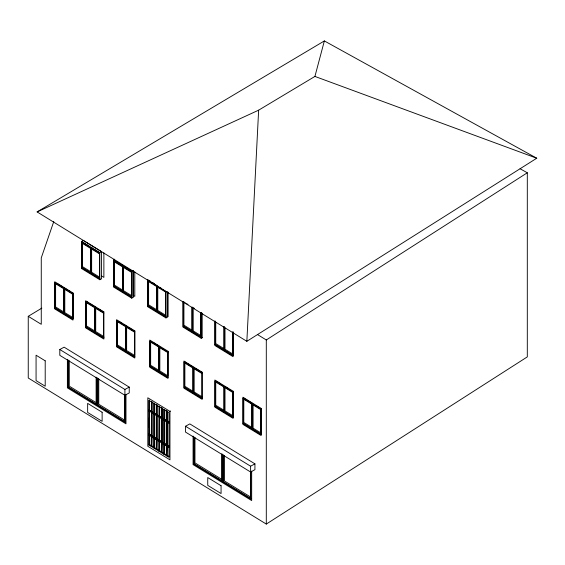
<?xml version="1.0" encoding="UTF-8"?>
<svg xmlns="http://www.w3.org/2000/svg" width="565" height="565" viewBox="0 0 565 565"><rect width="100%" height="100%" fill="white"/><g stroke="black" fill="none" stroke-linecap="round" stroke-linejoin="round"><path stroke-width="0.85" d="M246.849 341.309L258.643 110.175L314.924 76.43L324.359 40.927L536.75 158.221L246.849 341.309L37.113 211.917L324.359 40.927M53.774 221.544L41.266 257.866L41.266 324.31L28.25 316.315L41.845 308.116M28.25 316.315L28.25 377.999L266.299 524.073L266.299 339.961L527.307 172.77L520.075 168.751M266.299 524.073L527.307 356.889L527.307 172.77M81.586 241.403L83.316 240.457L101.545 251.644L101.545 278.792L99.814 279.731L81.586 268.552L81.586 241.403L99.814 252.583L99.814 279.731M81.826 242.385L99.525 253.247L99.525 278.722L81.826 267.859L81.826 242.385L82.257 242.152L88.126 245.747M92.794 248.614L91.361 247.738L90.93 247.971L90.93 273.446L91.361 273.213L99.956 278.488M99.814 252.583L101.545 251.644M81.826 267.859L82.257 267.626L90.322 272.57M133.439 270.932L133.439 297.211L131.709 298.151L113.48 286.964L113.48 259.815L114.631 259.187M64.198 287.896L63.767 288.129L63.767 313.603L64.198 313.37L64.198 288.772M73.104 293.355L73.104 318.829L72.666 319.07L72.666 293.588L54.967 282.726L54.967 308.207L55.398 307.967L64.198 313.37M113.48 259.815L131.709 271.002L132.86 270.374M131.419 271.659L131.85 271.426L131.85 296.9L131.419 297.134L113.72 286.271L113.72 260.797L131.419 271.659L131.419 297.134M113.72 286.271L114.151 286.038L122.951 291.434L122.513 291.674L122.513 266.193L122.951 265.96L122.951 291.434M85.887 301.703L103.593 312.565L103.593 338.04L85.887 327.177L85.887 301.703L86.318 301.47L88.521 302.819M64.509 313.554L64.071 313.794L64.071 288.32L64.509 288.079L64.509 313.554L73.104 318.829M95.118 306.866L94.687 307.106L94.687 332.58L95.118 332.34L95.118 306.866L93.656 305.969M131.85 296.9L123.255 291.625L122.824 291.858L122.824 266.383M85.887 327.177L86.318 326.944L95.118 332.34M59.805 349.516L64.135 347.171L129.23 387.117L129.23 392.936L124.907 395.281L59.805 355.336L59.805 349.516L124.907 389.469L124.907 395.281M95.429 332.531L94.998 332.764L94.998 307.289L95.429 307.056L95.429 332.531L104.024 337.806M147.959 306.039L165.665 316.909L165.665 291.427L147.959 280.565L147.959 306.039L148.397 305.806L156.463 310.757M157.19 311.209L156.759 311.442L156.759 285.968M157.501 311.393L157.07 311.633L157.07 286.158L157.501 285.918L157.501 311.393L166.096 316.668M126.348 351.508L125.917 351.741L125.917 326.266L126.348 326.033L126.348 351.508L134.943 356.783L134.512 357.016L116.807 346.154L116.807 320.68L134.512 331.542L134.943 331.309M147.726 279.583L147.726 306.731L165.955 317.918L167.678 316.979L167.678 291.582M116.807 346.154L117.245 345.921L126.037 351.317L125.607 351.55L125.607 326.076M68.153 359.997L68.153 387.329L68.591 387.096L96.869 404.448L96.431 404.681L96.431 377.349M183.215 301.802L183.215 326.393L183.646 326.16L192.446 331.556L192.008 331.796L192.008 307.198M183.215 326.393L200.914 337.256L201.345 337.023L192.75 331.747L192.319 331.98L192.319 307.388M159.549 371.883L159.118 372.116L159.118 346.642L159.549 346.409L159.549 371.883L168.144 377.159L167.713 377.392L150.008 366.53L150.008 341.055L167.713 351.917L168.144 351.677M182.975 301.689L182.975 327.086L201.204 338.273L202.355 337.644M150.008 366.53L150.445 366.29L159.238 371.692L158.807 371.925L158.807 346.451L159.238 346.218L159.238 371.692M124.907 389.469L129.23 387.117M125.487 422.013L97.858 405.056L97.427 405.289L97.427 377.957M215.11 321.089L215.11 344.805L215.54 344.572L224.34 349.975L223.902 350.208L223.902 326.492M184.183 362.024L201.889 372.886L201.889 398.36L184.183 387.498L184.183 362.024L184.621 361.791L186.083 362.688M215.11 344.805L232.808 355.668L233.239 355.434L224.644 350.159L224.213 350.399L224.213 326.676M152.07 436.646L151.724 446.52L151.236 446.223L151.582 401.433L151.582 411.129M155.954 439.033L154.591 438.193L154.245 448.066L153.765 447.777L153.765 403.17L154.591 403.283L154.591 412.98M184.183 387.498L184.621 387.265L193.414 392.661L192.983 392.901L192.983 367.427L193.414 367.186L193.414 392.661M159.161 440.997L157.119 439.747L156.773 449.62L156.293 449.323L156.293 404.724L157.119 404.83L157.119 414.526M148.955 409.922L169.161 422.316L169.161 423.291L148.955 410.889L148.955 409.922L168.935 421.78M148.955 410.889L149.301 409.731M159.161 406.087L158.814 450.877L159.302 451.167L159.648 441.293M162.169 442.847L161.823 452.72L161.343 452.424L161.689 407.633L161.689 417.33M193.724 392.852L193.294 393.085L193.294 367.61L193.724 367.377L193.724 392.852L202.319 398.127M166.061 445.227L164.697 444.394L164.351 454.267L163.871 453.978L163.871 409.371L164.697 409.484L164.697 419.181M168.935 446.993L167.226 445.947L166.88 455.821L166.393 455.524L166.393 410.925L167.226 411.03L167.226 420.727M169.952 411.369L169.952 459.846L147.818 446.265L147.818 397.781L169.952 411.369L170.644 410.988M148.955 434.16L169.161 446.562L169.161 447.536L148.955 435.135L148.955 434.16L154.111 436.929M148.955 435.135L149.301 433.977M224.644 411.829L224.213 412.062L224.213 386.587L224.644 386.354L224.644 411.829L233.239 417.104L232.808 417.337L215.11 406.475L215.11 381.001L232.808 391.863L233.239 391.63M215.11 406.475L215.54 406.242L224.34 411.638L223.902 411.878L223.902 386.396M148.779 444.916L168.992 457.318L168.992 412.718L148.779 400.317L148.779 444.916L149.471 444.542L168.935 456.485M185.504 426.257L189.833 423.905L254.928 463.851L254.928 469.67L250.606 472.022L185.504 432.07L185.504 426.257L250.606 466.203L250.606 472.022M151.236 446.223L152.07 446.329M243.155 398.212L260.853 409.074L261.284 408.841L261.284 434.316L260.853 434.549L243.155 423.686L243.155 398.212L243.586 397.972L245.048 398.876M156.293 449.323L157.119 449.429M158.814 450.877L159.648 450.983M161.343 452.424L162.169 452.53M252.378 403.375L251.948 403.608L251.948 429.082L252.378 428.849L252.378 403.375L250.182 402.026M163.871 453.978L164.697 454.083M166.393 455.524L167.226 455.63M243.155 423.686L243.586 423.453L252.378 428.849M261.284 434.316L252.689 429.04L252.258 429.273L252.258 403.798M193.852 436.731L193.852 464.07L194.282 463.83L222.561 481.189M250.606 466.203L254.928 463.851M193.852 464.07L250.747 498.98L251.178 498.747L223.556 481.79L223.119 482.03L223.119 454.691M37.113 211.917L258.643 110.175M314.924 76.43L536.75 158.221M257.513 334.572L266.299 339.961M148.454 280.028L150.643 281.377M152.825 282.719L154.287 283.609M185.249 302.798L183.851 301.943L183.851 325.158L192.213 330.285L192.213 307.07M186.641 303.652L188.032 304.507M194.501 308.476L193.032 307.579L193.032 330.786L201.119 335.751L201.119 312.537M150.594 281.681L156.463 285.283M159.648 287.239L161.082 288.122M117.082 262.365L118.551 263.262M120.013 264.159L122.217 265.515M124.688 267.026L129.703 270.105M156.964 286.723L148.602 281.589L148.602 304.803L156.964 309.931M165.87 292.19L157.783 287.225L157.783 310.439L165.87 315.397M94.228 249.497L99.242 252.569M90.824 248.536L82.462 243.409L82.462 266.616L90.824 271.751M99.73 254.003L91.643 249.038L91.643 272.252L99.73 277.217M224.107 348.697L215.745 343.569L215.745 322.078M101.693 276.045L103.875 277.387L103.875 252.866M133.34 295.467L134.802 296.364L134.802 271.843M56.867 283.397L62.729 286.992M65.936 288.962L67.369 289.838M68.803 290.721L70.237 291.596M90.718 304.168L92.187 305.072M99.009 309.253L100.443 310.136M101.877 311.011L103.303 311.894M119.441 321.796L121.645 323.145M123.841 324.494L125.31 325.391M128.495 327.354L129.929 328.23M131.363 329.113L132.796 329.988M153.376 342.616L154.838 343.52M156.307 344.417L158.504 345.766M188.286 364.044L189.748 364.941M191.217 365.838L192.686 366.742M195.871 368.698L202.319 372.653M216.275 381.213L219.206 383.014M226.078 387.23L227.511 388.113M247.251 400.225L248.713 401.122M255.557 405.324L256.99 406.2M258.417 407.082L259.851 407.958M103.798 313.321L95.704 308.363L95.704 331.57L103.798 336.535M125.811 326.831L117.449 321.704L117.449 344.918L125.811 350.046M202.093 373.642L194.007 368.684L194.007 391.891L202.093 396.856M224.107 387.152L215.745 382.025L215.745 405.239L224.107 410.367M261.058 409.83L252.972 404.865L252.972 428.079L261.058 433.044M54.967 308.207L72.666 319.07M151.236 401.623L151.724 401.92L151.724 446.52M161.343 407.824L161.823 408.121L161.823 452.72M152.748 412.817L154.111 413.651M158.483 416.334L157.119 415.501L157.119 438.772M161.011 417.888L159.648 417.048L159.648 440.326M162.854 419.018L164.217 419.852L164.217 443.13M166.061 420.989L164.697 420.148L164.697 443.426M168.935 422.754L167.226 421.702L167.226 444.973M168.935 446.025L154.591 437.225L154.591 413.947L156.639 415.204L156.639 438.475M152.748 437.063L154.111 437.896M162.854 443.264L164.217 444.097L164.217 453.787M68.153 387.329L125.049 422.246L125.049 394.914M260.853 409.074L260.853 434.549M252.689 403.565L252.689 429.04M251.672 471.139L251.672 500.562L193.082 464.614L193.082 436.046M250.747 471.648L250.747 498.98M250.45 471.443L250.45 496.932L224.453 480.977L224.453 455.489M243.586 397.972L243.586 423.453M233.098 332.163L233.098 356.685L214.87 345.498L214.87 320.977M233.013 331.81L233.013 354.163L224.927 349.205L224.927 327.707M232.808 331.952L232.808 355.668M232.808 391.863L232.808 417.337M224.644 327.319L224.644 350.159M223.556 455.341L223.556 481.79M222.13 454.083L222.13 481.422M221.819 453.879L221.819 479.36L194.953 462.869L194.953 437.388M215.54 321.732L215.54 344.572M215.54 380.768L215.54 406.242M202.178 313.187L202.178 337.708M201.345 312.424L201.345 337.023M201.204 312.876L201.204 338.273M200.914 312.664L200.914 337.256M194.282 437.381L194.282 463.83M192.75 308.031L192.75 331.747M192.446 307.84L192.446 331.556M184.621 361.791L184.621 387.265M183.646 301.562L183.646 326.16M167.996 292.218L167.996 316.739M167.713 351.917L167.713 377.392M166.88 411.221L166.88 455.821M166.739 410.734L166.739 420.431M166.739 421.405L166.739 444.676M166.739 445.651L166.739 455.334M165.955 291.646L165.955 317.918M164.351 409.667L164.351 454.267M164.217 410.07L164.217 418.884M162.169 407.93L162.169 417.627M162.169 418.601L162.169 441.872M161.689 418.305L161.689 441.576M161.689 442.55L161.689 452.233M159.648 406.383L159.648 416.08M159.302 406.567L159.302 451.167M156.773 405.02L156.773 449.62M156.639 404.533L156.639 414.23M156.639 439.45L156.639 449.14M154.245 403.466L154.245 448.066M152.07 401.729L152.07 411.426M152.07 412.401L152.07 435.672M151.582 412.104L151.582 435.375M151.582 436.35L151.582 446.039M150.445 340.815L150.445 366.29M149.471 399.935L149.471 444.542M148.397 280.332L148.397 305.806M134.512 331.542L134.512 357.016M133.171 270.734L133.171 296.208M131.709 271.002L131.709 298.151M125.974 394.398L125.974 423.828L67.39 387.873L67.39 359.312M124.752 394.709L124.752 420.191L98.755 404.236L98.755 378.755M123.255 266.15L123.255 291.625M117.245 320.447L117.245 345.921M114.151 260.564L114.151 286.038M97.858 378.607L97.858 405.056M96.869 377.999L96.869 404.448M96.121 377.138L96.121 402.626L69.255 386.135L69.255 360.654M91.361 247.738L91.361 273.213M90.626 247.781L90.626 273.255M86.318 301.47L86.318 326.944M82.257 242.152L82.257 267.626M68.591 360.647L68.591 387.096M55.398 282.493L55.398 307.967M149.301 417.973L148.955 426.893L149.301 417.973M122.718 266.948L114.356 261.821L114.356 285.035L122.718 290.163L122.718 266.948M131.624 272.415L123.537 267.457L123.537 290.664L131.624 295.629L131.624 272.415M72.956 292.931L54.727 281.744L54.727 308.893L72.956 320.08L72.956 292.931M103.875 311.908L85.647 300.721L85.647 327.87L103.875 339.057L103.875 311.908M134.802 330.878L116.574 319.698L116.574 346.846L134.802 358.033L134.802 330.878M167.996 351.253L149.774 340.066L149.774 367.222L167.996 378.402L167.996 351.253M202.178 372.229L183.95 361.042L183.95 388.19L202.178 399.377L202.178 372.229M233.098 391.199L214.87 380.019L214.87 407.167L233.098 418.354L233.098 391.199M261.143 408.41L242.915 397.223L242.915 424.379L261.143 435.559L261.143 408.41M63.965 288.885L55.61 283.75L55.61 306.964L63.965 312.092L63.965 288.885M72.871 294.351L64.784 289.386L64.784 312.6L72.871 317.558L72.871 294.351M94.885 307.854L86.53 302.727L86.53 325.941L94.885 331.069L94.885 307.854M134.717 332.298L126.631 327.333L126.631 350.547L134.717 355.512L134.717 332.298M159.012 347.207L150.65 342.079L150.65 365.287L159.012 370.421L159.012 347.207M167.918 352.673L159.831 347.708L159.831 370.923L167.918 375.887L167.918 352.673M193.188 368.182L184.826 363.048L184.826 386.262L193.188 391.39L193.188 368.182M233.013 392.618L224.927 387.654L224.927 410.868L233.013 415.833L233.013 392.618M252.152 404.363L243.79 399.236L243.79 422.443L252.152 427.578L252.152 404.363M45.207 360.823L36.068 355.208L36.068 380.605L45.207 386.22L45.207 360.823M102.131 412.259L87.646 403.375L87.646 412.45L102.131 421.335L102.131 412.259M221.07 485.731L207.743 477.552L207.743 485.363L221.07 493.535L221.07 485.731"/></g></svg>
